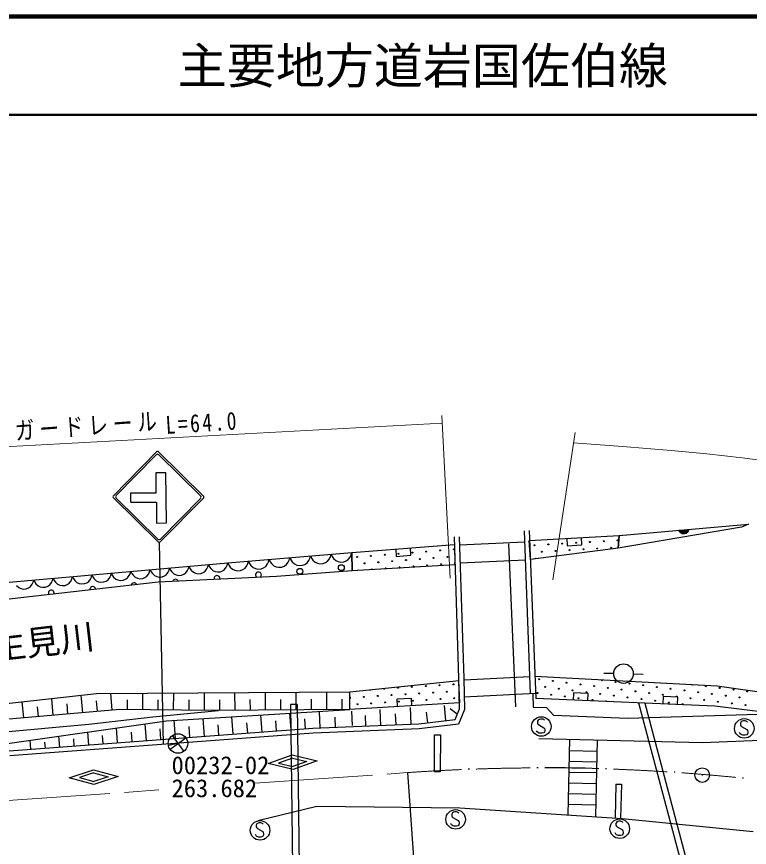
# Model space of a CAD drawing. Units: millimetres, scale not verified. Extents: x 40000 to 680000, y 20000 to 380000.
# Drawn here: x 200302 to 275032, y 295284 to 380000 of the extents above; entities that cross this region are included whole.
import ezdxf
from ezdxf.enums import TextEntityAlignment as Align

# ---------------------------------------------------------------- set-up
doc = ezdxf.new("R2010")
doc.units = ezdxf.units.MM
doc.header["$LTSCALE"] = 1000
doc.linetypes.add('CHAIN', pattern=[18.5, 12, -1.5, 3.5, -1.5])
for name, color, linetype, lineweight in [('M-BGD', 7, 'Continuous', 25), ('M-BMK', 2, 'CHAIN', 13), ('M-BMK-SRVR', 3, 'Continuous', 25), ('M-STR-HTXT', 7, 'Continuous', 13), ('M-STR-STRC', 7, 'Continuous', 25), ('M-TTL', 2, 'Continuous', 140), ('M-TTL-LINE', 7, 'Continuous', 50)]:
    doc.layers.add(name, color=color, linetype=linetype, lineweight=lineweight)
doc.layers.add('M-TTL-TXT', color=7, linetype='Continuous')
doc.styles.add('ＭＳ ゴシック', font='')
doc.styles.get('ＭＳ ゴシック').set_extended_font_data('MS Gothic')

msp = doc.modelspace()

# ---------------------------------------------------------------- linework, layer by layer
at = {"layer": 'M-BGD'}
for p, q in [((274240, 327932), (261665, 325802)), ((261742, 327102), (274941, 328244)), ((274941, 328244), (274240, 327932)), ((252724, 310953), (252084, 327576)), ((252583, 327595), (253243, 310469)), ((252588, 326564), (261742, 327102)), ((261742, 327102), (261665, 325802)), ((261665, 325802), (261742, 327102)), ((267843, 327630), (268840, 327716)), ((267891, 327518), (267843, 327630)), ((268820, 327651), (267874, 327570)), ((267959, 327426), (267891, 327518)), ((267904, 327510), (268800, 327587)), ((268769, 327522), (267949, 327451)), ((268065, 327325), (267959, 327426)), ((267999, 327392), (268724, 327455)), ((268180, 327275), (268065, 327325)), ((268670, 327388), (268067, 327335)), ((268300, 327248), (268180, 327275)), ((268189, 327283), (268561, 327315)), ((268455, 327261), (268300, 327248)), ((268569, 327309), (268455, 327261)), ((268673, 327378), (268569, 327309)), ((268761, 327496), (268673, 327378)), ((268810, 327598), (268761, 327496)), ((268840, 327716), (268810, 327598)), ((234485, 325359), (244946, 326176)), ((244946, 326176), (244992, 324095)), ((245415, 312491), (244950, 326942)), ((245449, 326958), (245915, 312503)), ((245476, 326140), (252128, 326439)), ((250467, 326240), (251178, 309627)), ((252715, 324645), (252588, 326564)), ((256416, 326789), (256460, 326040)), ((257958, 326128), (257914, 326877)), ((221844, 324299), (234485, 325359)), ((234421, 325110), (234485, 325359)), ((234512, 323502), (234485, 325359)), ((234485, 325359), (234512, 323502)), ((238968, 325709), (239026, 324961)), ((240521, 325078), (240463, 325826)), ((261665, 325802), (252715, 324645)), ((256460, 326040), (257958, 326128)), ((223887, 324226), (223951, 324475)), ((223951, 324475), (224050, 324240)), ((225994, 324403), (226058, 324652)), ((226058, 324652), (226157, 324417)), ((227997, 324364), (228101, 324580)), ((228101, 324580), (228164, 324829)), ((228164, 324829), (228264, 324593)), ((228264, 324593), (228407, 324398)), ((229917, 324292), (230103, 324541)), ((230103, 324541), (230207, 324756)), ((230207, 324756), (230271, 325006)), ((230271, 325006), (230371, 324770)), ((230371, 324770), (230514, 324575)), ((230514, 324575), (230739, 324361)), ((231803, 324323), (232024, 324469)), ((232024, 324469), (232210, 324718)), ((232210, 324718), (232314, 324933)), ((232314, 324933), (232378, 325182)), ((232378, 325182), (232477, 324947)), ((232477, 324947), (232621, 324752)), ((232621, 324752), (232846, 324537)), ((232846, 324537), (233088, 324431)), ((233669, 324400), (233910, 324499)), ((233910, 324499), (234131, 324645)), ((234131, 324645), (234317, 324894)), ((234317, 324894), (234421, 325110)), ((239026, 324961), (240521, 325078)), ((252199, 324576), (245536, 324276)), ((168399, 319610), (221844, 324299)), ((215846, 323543), (215906, 323778)), ((215906, 323778), (216000, 323557)), ((217729, 323514), (217826, 323717)), ((217826, 323717), (217885, 323951)), ((217885, 323951), (217979, 323730)), ((217979, 323730), (218115, 323548)), ((219535, 323453), (219708, 323687)), ((219708, 323687), (219805, 323890)), ((219805, 323890), (219865, 324125)), ((219865, 324125), (219959, 323904)), ((219959, 323904), (220094, 323721)), ((220094, 323721), (220307, 323520)), ((221307, 323489), (221514, 323626)), ((221514, 323626), (221688, 323861)), ((221688, 323861), (221785, 324064)), ((221785, 324064), (221844, 324299)), ((221844, 324299), (221943, 324063)), ((221943, 324063), (222087, 323868)), ((222087, 323868), (222312, 323654)), ((222312, 323654), (222554, 323547)), ((223135, 323516), (223376, 323616)), ((223376, 323616), (223597, 323761)), ((223597, 323761), (223783, 324010)), ((223783, 324010), (223887, 324226)), ((224050, 324240), (224194, 324045)), ((224194, 324045), (224419, 323830)), ((224419, 323830), (224661, 323723)), ((224661, 323723), (224915, 323665)), ((224915, 323665), (225242, 323693)), ((225242, 323693), (225483, 323792)), ((225483, 323792), (225704, 323938)), ((225704, 323938), (225890, 324187)), ((225890, 324187), (225994, 324403)), ((226157, 324417), (226301, 324222)), ((226301, 324222), (226525, 324007)), ((226525, 324007), (226768, 323900)), ((226768, 323900), (227022, 323842)), ((227022, 323842), (227349, 323869)), ((227349, 323869), (227589, 323969)), ((227589, 323969), (227811, 324115)), ((227811, 324115), (227997, 324364)), ((228407, 324398), (228632, 324184)), ((228632, 324184), (228875, 324077)), ((228875, 324077), (229129, 324019)), ((229129, 324019), (229455, 324046)), ((229455, 324046), (229696, 324146)), ((229696, 324146), (229917, 324292)), ((230739, 324361), (230981, 324254)), ((230981, 324254), (231236, 324196)), ((231236, 324196), (231562, 324223)), ((231562, 324223), (231803, 324323)), ((233088, 324431), (233343, 324372)), ((233343, 324372), (233669, 324400)), ((244992, 324095), (234512, 323502)), ((205949, 322675), (206008, 322909)), ((206008, 322909), (206103, 322688)), ((207832, 322645), (207929, 322848)), ((207929, 322848), (207988, 323083)), ((207988, 323083), (208082, 322862)), ((208082, 322862), (208218, 322679)), ((209637, 322584), (209811, 322819)), ((209811, 322819), (209908, 323022)), ((209908, 323022), (209967, 323257)), ((209967, 323257), (210061, 323035)), ((210061, 323035), (210197, 322853)), ((210197, 322853), (210409, 322652)), ((211617, 322758), (211791, 322993)), ((211791, 322993), (211887, 323196)), ((211887, 323196), (211947, 323430)), ((211947, 323430), (212041, 323209)), ((212041, 323209), (212177, 323027)), ((212177, 323027), (212389, 322826)), ((212389, 322826), (212617, 322726)), ((213163, 322699), (213389, 322794)), ((213389, 322794), (213596, 322932)), ((213596, 322932), (213770, 323166)), ((213770, 323166), (213867, 323369)), ((213867, 323369), (213926, 323604)), ((213926, 323604), (214020, 323383)), ((214020, 323383), (214156, 323200)), ((214156, 323200), (214368, 322999)), ((214368, 322999), (214596, 322900)), ((214596, 322900), (214835, 322846)), ((226821, 322922), (214726, 322336)), ((214835, 322846), (215142, 322873)), ((215142, 322873), (215368, 322968)), ((215368, 322968), (215576, 323105)), ((215576, 323105), (215750, 323340)), ((215750, 323340), (215846, 323543)), ((216000, 323557), (216135, 323374)), ((216135, 323374), (216348, 323173)), ((216348, 323173), (216576, 323073)), ((216576, 323073), (216815, 323020)), ((216815, 323020), (217122, 323047)), ((217122, 323047), (217348, 323141)), ((217348, 323141), (217555, 323279)), ((217555, 323279), (217729, 323514)), ((218115, 323548), (218327, 323347)), ((218327, 323347), (218555, 323247)), ((218555, 323247), (218794, 323193)), ((218794, 323193), (219101, 323220)), ((219101, 323220), (219327, 323315)), ((219327, 323315), (219535, 323453)), ((220307, 323520), (220535, 323421)), ((220535, 323421), (220774, 323367)), ((220774, 323367), (221081, 323394)), ((221081, 323394), (221307, 323489)), ((222554, 323547), (222808, 323488)), ((222808, 323488), (223135, 323516)), ((234512, 323502), (226821, 322922)), ((214726, 322336), (178913, 318245)), ((200300, 321985), (200512, 321784)), ((201719, 321890), (201893, 322124)), ((201893, 322124), (201990, 322327)), ((201990, 322327), (202049, 322562)), ((202049, 322562), (202144, 322341)), ((202144, 322341), (202279, 322158)), ((202279, 322158), (202491, 321957)), ((202491, 321957), (202720, 321858)), ((203265, 321831), (203492, 321926)), ((203492, 321926), (203699, 322063)), ((203699, 322063), (203873, 322298)), ((203873, 322298), (203970, 322501)), ((203970, 322501), (204029, 322736)), ((204029, 322736), (204123, 322514)), ((204123, 322514), (204259, 322332)), ((204259, 322332), (204471, 322131)), ((204471, 322131), (204699, 322031)), ((204699, 322031), (204938, 321978)), ((204938, 321978), (205245, 322005)), ((205245, 322005), (205471, 322099)), ((205471, 322099), (205678, 322237)), ((205678, 322237), (205852, 322472)), ((205852, 322472), (205949, 322675)), ((206103, 322688), (206238, 322506)), ((206238, 322506), (206450, 322305)), ((206450, 322305), (206678, 322205)), ((206678, 322205), (206918, 322151)), ((206918, 322151), (207224, 322178)), ((207224, 322178), (207450, 322273)), ((207450, 322273), (207658, 322411)), ((207658, 322411), (207832, 322645)), ((208218, 322679), (208430, 322478)), ((208430, 322478), (208658, 322379)), ((208658, 322379), (208897, 322325)), ((208897, 322325), (209204, 322352)), ((209204, 322352), (209430, 322447)), ((209430, 322447), (209637, 322584)), ((210409, 322652), (210637, 322552)), ((210637, 322552), (210876, 322499)), ((210876, 322499), (211183, 322526)), ((211183, 322526), (211409, 322620)), ((211409, 322620), (211617, 322758)), ((212617, 322726), (212856, 322672)), ((212856, 322672), (213163, 322699)), ((200512, 321784), (200740, 321684)), ((200740, 321684), (200979, 321630)), ((200979, 321630), (201286, 321657)), ((201286, 321657), (201512, 321752)), ((201512, 321752), (201719, 321890)), ((202720, 321858), (202959, 321804)), ((202959, 321804), (203265, 321831)), ((245918, 312356), (252657, 312697)), ((253156, 312739), (271737, 311743)), ((261198, 313015), (260198, 313024)), ((263197, 312983), (264197, 312959)), ((234288, 311135), (245419, 312297)), ((245354, 312290), (245462, 310031)), ((245470, 309426), (245415, 312491)), ((245915, 312503), (245972, 309331)), ((182935, 308089), (208450, 310990)), ((208450, 310990), (234288, 311135)), ((210060, 309263), (209912, 310998)), ((213170, 309307), (213185, 311016)), ((216313, 309280), (216328, 311034)), ((219456, 309252), (219472, 311052)), ((222580, 309261), (222569, 311069)), ((225698, 309280), (225687, 311087)), ((228816, 309300), (228805, 311104)), ((231934, 309320), (231923, 311122)), ((234273, 309335), (234288, 311135)), ((253223, 310978), (245949, 310610)), ((252952, 310925), (252973, 309587)), ((257096, 311052), (257064, 310303)), ((258595, 310987), (257096, 311052)), ((258563, 310238), (258595, 310987)), ((271737, 311743), (279837, 310639)), ((201025, 308490), (200884, 310130)), ((204037, 308748), (203889, 310471)), ((207048, 309005), (206894, 310813)), ((208554, 309134), (208459, 310244)), ((211599, 309321), (211608, 310333)), ((214742, 309294), (214751, 310333)), ((217884, 309266), (217894, 310332)), ((221021, 309251), (221014, 310336)), ((224139, 309270), (224132, 310355)), ((227257, 309290), (227250, 310373)), ((230375, 309310), (230368, 310392)), ((233493, 309330), (233486, 310410)), ((240568, 310478), (239071, 310385)), ((239071, 310385), (239117, 309636)), ((240615, 309730), (240568, 310478)), ((271524, 309676), (253243, 310469)), ((266237, 310656), (266204, 309907)), ((267735, 310591), (266237, 310656)), ((267703, 309842), (267735, 310591)), ((210813, 309328), (182201, 306877)), ((202531, 308619), (202444, 309628)), ((205542, 308876), (205452, 309936)), ((220242, 309246), (210813, 309328)), ((214203, 308588), (220895, 309250)), ((215604, 308198), (234273, 309335)), ((234273, 309335), (220242, 309246)), ((228922, 309861), (228230, 309860)), ((228230, 309860), (228463, 290181)), ((228922, 309861), (229155, 290134)), ((245459, 310031), (234273, 309335)), ((237457, 307721), (237378, 309331)), ((240548, 307850), (240467, 309563)), ((244092, 308210), (243944, 309749)), ((245243, 308872), (244524, 309420)), ((245016, 308319), (245470, 309426)), ((245972, 309331), (245367, 307857)), ((252973, 309587), (254344, 309542)), ((254344, 309542), (255055, 308753)), ((263730, 310014), (268750, 291169)), ((264359, 309987), (269369, 291176)), ((282082, 308351), (271524, 309676)), ((207660, 307864), (214203, 308588)), ((219447, 306603), (219311, 308424)), ((222395, 306823), (222262, 308603)), ((225343, 307043), (225214, 308783)), ((228292, 307263), (228165, 308963)), ((229766, 307373), (229691, 308381)), ((231276, 307461), (231205, 309148)), ((232821, 307526), (232778, 308556)), ((234564, 307699), (234505, 309183)), ((235912, 307656), (235867, 308722)), ((239003, 307786), (238956, 308889)), ((242245, 307992), (242116, 309087)), ((253738, 308367), (253608, 308333)), ((253893, 308366), (253738, 308367)), ((253998, 308345), (253893, 308366)), ((255055, 308753), (262626, 308458)), ((262626, 308458), (277058, 308920)), ((190668, 306287), (207660, 307864)), ((199138, 305844), (215604, 308198)), ((213551, 306163), (213422, 307886)), ((216499, 306383), (216360, 308244)), ((217973, 306493), (217891, 307597)), ((220921, 306713), (220841, 307793)), ((223869, 306933), (223791, 307989)), ((226818, 307153), (226741, 308185)), ((230503, 307428), (241321, 307883)), ((241321, 307883), (245016, 308319)), ((245367, 307857), (241361, 307384)), ((253431, 308150), (253425, 308035)), ((253425, 308035), (253429, 307960)), ((253429, 307960), (253468, 307860)), ((253497, 308259), (253431, 308150)), ((253468, 307860), (253538, 307804)), ((253608, 308333), (253497, 308259)), ((253538, 307804), (254080, 307484)), ((254072, 308309), (253998, 308345)), ((254127, 308249), (254072, 308309)), ((274132, 307962), (274126, 307847)), ((274126, 307847), (274131, 307772)), ((274131, 307772), (274170, 307671)), ((274198, 308071), (274132, 307962)), ((274170, 307671), (274239, 307616)), ((274309, 308145), (274198, 308071)), ((274239, 307616), (274782, 307296)), ((274439, 308179), (274309, 308145)), ((274594, 308178), (274439, 308179)), ((274699, 308157), (274594, 308178)), ((274774, 308121), (274699, 308157)), ((274828, 308061), (274774, 308121)), ((199547, 305117), (230503, 307428)), ((230532, 306929), (199595, 304620)), ((207655, 305723), (207556, 307047)), ((209129, 305833), (209065, 306687)), ((210603, 305943), (210489, 307467)), ((212077, 306053), (212004, 307027)), ((215025, 306273), (214943, 307366)), ((216173, 306678), (217343, 305069)), ((241361, 307384), (230532, 306929)), ((242909, 302998), (242934, 306755)), ((242934, 306755), (243533, 306752)), ((243533, 306752), (243508, 302994)), ((253401, 307060), (253332, 307176)), ((253481, 306985), (253401, 307060)), ((253575, 306939), (253481, 306985)), ((253675, 306923), (253575, 306939)), ((253905, 306921), (253675, 306923)), ((254061, 306964), (253905, 306921)), ((254131, 307054), (254061, 306964)), ((254080, 307484), (254139, 307394)), ((254167, 307149), (254131, 307054)), ((254139, 307394), (254178, 307268)), ((254178, 307268), (254167, 307149)), ((274103, 306872), (274034, 306987)), ((274182, 306796), (274103, 306872)), ((274277, 306750), (274182, 306796)), ((274377, 306734), (274277, 306750)), ((274607, 306732), (274377, 306734)), ((274762, 306776), (274607, 306732)), ((274833, 306865), (274762, 306776)), ((274782, 307296), (274841, 307205)), ((274869, 306960), (274833, 306865)), ((274841, 307205), (274880, 307080)), ((274880, 307080), (274869, 306960)), ((201758, 305282), (201689, 306208)), ((203232, 305393), (203186, 306008)), ((204706, 305503), (204622, 306628)), ((206180, 305613), (206126, 306347)), ((216758, 305874), (215777, 305682)), ((215953, 305289), (217563, 306458)), ((253554, 306382), (270238, 305992)), ((256685, 306309), (256510, 298599)), ((259502, 306243), (259324, 298419)), ((270238, 305992), (278982, 306343)), ((256659, 305151), (259475, 305087)), ((225952, 303829), (228409, 304711)), ((228426, 304398), (226995, 303884)), ((228409, 304711), (230945, 304095)), ((228426, 304398), (229903, 304039)), ((228489, 303213), (225952, 303829)), ((226995, 303884), (228472, 303526)), ((229903, 304039), (228472, 303526)), ((230945, 304095), (228489, 303213)), ((256634, 304060), (259451, 303996)), ((205669, 302388), (208150, 303198)), ((208157, 302885), (206712, 302413)), ((208150, 303198), (210667, 302508)), ((208157, 302885), (209623, 302483)), ((209623, 302483), (208178, 302012)), ((210667, 302508), (208186, 301698)), ((240175, 302911), (241247, 287540)), ((243508, 302994), (242909, 302998)), ((256609, 302969), (259426, 302905)), ((208186, 301698), (205669, 302388)), ((206712, 302413), (208178, 302012)), ((256584, 301878), (259401, 301814)), ((261422, 301747), (261335, 298290)), ((261422, 301747), (261983, 301743)), ((261983, 301743), (261895, 298254)), ((256559, 300787), (259376, 300723)), ((224900, 298017), (230903, 299493)), ((230903, 299493), (245511, 299304)), ((245511, 299304), (262067, 298243)), ((256535, 299696), (259351, 299632)), ((244695, 298683), (244689, 298568)), ((244689, 298568), (244693, 298493)), ((244693, 298493), (244733, 298393)), ((244761, 298793), (244695, 298683)), ((244733, 298393), (244802, 298337)), ((244872, 298867), (244761, 298793)), ((244802, 298337), (245344, 298018)), ((245002, 298901), (244872, 298867)), ((245157, 298899), (245002, 298901)), ((245262, 298878), (245157, 298899)), ((245336, 298843), (245262, 298878)), ((245391, 298782), (245336, 298843)), ((262067, 298243), (275423, 296904)), ((224748, 297563), (224742, 297449)), ((224742, 297449), (224746, 297373)), ((224746, 297373), (224785, 297273)), ((224814, 297673), (224748, 297563)), ((224924, 297747), (224814, 297673)), ((225054, 297781), (224924, 297747)), ((225209, 297779), (225054, 297781)), ((225314, 297759), (225209, 297779)), ((225389, 297723), (225314, 297759)), ((225443, 297662), (225389, 297723)), ((244666, 297594), (244597, 297709)), ((244745, 297518), (244666, 297594)), ((244839, 297472), (244745, 297518)), ((244939, 297456), (244839, 297472)), ((245169, 297454), (244939, 297456)), ((245325, 297498), (245169, 297454)), ((245395, 297587), (245325, 297498)), ((245344, 298018), (245403, 297927)), ((245431, 297682), (245395, 297587)), ((245403, 297927), (245442, 297802)), ((245442, 297802), (245431, 297682)), ((261427, 297729), (261421, 297614)), ((261421, 297614), (261425, 297539)), ((261425, 297539), (261465, 297438)), ((261493, 297838), (261427, 297729)), ((261465, 297438), (261534, 297383)), ((261604, 297912), (261493, 297838)), ((261534, 297383), (262076, 297063)), ((261734, 297946), (261604, 297912)), ((261889, 297945), (261734, 297946)), ((261994, 297924), (261889, 297945)), ((262069, 297888), (261994, 297924)), ((262123, 297828), (262069, 297888)), ((224718, 296474), (224649, 296589)), ((224785, 297273), (224855, 297218)), ((224855, 297218), (225397, 296898)), ((225397, 296898), (225456, 296807)), ((225484, 296562), (225448, 296467)), ((225456, 296807), (225495, 296682)), ((225495, 296682), (225484, 296562)), ((261398, 296639), (261329, 296754)), ((261477, 296563), (261398, 296639)), ((261572, 296517), (261477, 296563)), ((261671, 296501), (261572, 296517)), ((262057, 296543), (261901, 296499)), ((262128, 296632), (262057, 296543)), ((262076, 297063), (262136, 296972)), ((262163, 296727), (262128, 296632)), ((262136, 296972), (262174, 296847)), ((262174, 296847), (262163, 296727)), ((224797, 296398), (224718, 296474)), ((224892, 296352), (224797, 296398)), ((224992, 296336), (224892, 296352)), ((225222, 296334), (224992, 296336)), ((225377, 296378), (225222, 296334)), ((225448, 296467), (225377, 296378)), ((261901, 296499), (261671, 296501))]:
    msp.add_line(p, q, dxfattribs=at)
for centre, radius in [((254529, 326177), 49.8), ((255941, 326260), 49.8), ((257352, 326343), 49.8), ((258764, 326426), 49.8), ((260176, 326509), 49.8), ((261588, 326592), 49.8), ((240662, 325340), 49.8), ((242072, 325450), 49.8), ((243482, 325560), 49.8), ((244892, 325670), 49.8), ((253117, 326094), 49.8), ((253864, 325430), 49.8), ((255276, 325513), 49.8), ((256688, 325596), 49.8), ((258100, 325679), 49.8), ((259511, 325762), 49.8), ((260923, 325845), 49.8), ((235022, 324900), 49.8), ((236432, 325010), 49.8), ((237842, 325120), 49.8), ((238602, 324470), 49.8), ((239252, 325230), 49.8), ((240012, 324580), 49.8), ((241422, 324690), 49.8), ((242832, 324800), 49.8), ((244242, 324910), 49.8), ((229194, 323438), 298), ((233420, 323808), 298), ((235782, 324250), 49.8), ((237192, 324360), 49.8), ((240772, 323930), 49.8), ((242182, 324040), 49.8), ((243592, 324150), 49.8), ((262198, 313007), 995), ((242021, 311735), 49.8), ((243432, 311823), 49.8), ((244844, 311911), 49.8), ((253583, 312430), 49.8), ((254987, 312254), 49.8), ((256390, 312078), 49.8), ((257793, 311902), 49.8), ((259196, 311726), 49.8), ((261389, 312164), 49.8), ((262792, 311988), 49.8), ((264196, 311812), 49.8), ((270598, 311721), 49.8), ((239198, 311559), 49.8), ((239948, 310897), 49.8), ((240609, 311647), 49.8), ((241359, 310985), 49.8), ((242770, 311073), 49.8), ((244182, 311161), 49.8), ((253407, 311027), 49.8), ((254197, 311641), 49.8), ((255600, 311465), 49.8), ((257003, 311288), 49.8), ((258407, 311112), 49.8), ((259810, 310937), 49.8), ((260599, 311550), 49.8), ((262003, 311374), 49.8), ((263406, 311198), 49.8), ((264809, 311022), 49.8), ((265599, 311636), 49.8), ((267002, 311460), 49.8), ((268405, 311284), 49.8), ((269808, 311107), 49.8), ((271212, 310932), 49.8), ((272001, 311545), 49.8), ((273404, 311369), 49.8), ((274808, 311193), 49.8), ((235713, 310634), 49.8), ((237125, 310722), 49.8), ((237874, 310060), 49.8), ((238536, 310810), 49.8), ((239286, 310148), 49.8), ((240697, 310236), 49.8), ((242109, 310323), 49.8), ((243520, 310411), 49.8), ((244932, 310499), 49.8), ((254811, 310851), 49.8), ((256214, 310675), 49.8), ((257617, 310499), 49.8), ((259020, 310323), 49.8), ((261213, 310761), 49.8), ((262616, 310584), 49.8), ((264020, 310408), 49.8), ((265423, 310232), 49.8), ((266212, 310846), 49.8), ((266826, 310056), 49.8), ((267616, 310670), 49.8), ((269019, 310494), 49.8), ((270422, 310318), 49.8), ((271825, 310142), 49.8), ((272615, 310755), 49.8), ((274018, 310579), 49.8), ((235051, 309884), 49.8), ((236463, 309972), 49.8), ((268229, 309880), 49.8), ((273228, 309966), 49.8), ((274632, 309790), 49.8), ((253811, 307607), 995), ((274513, 307418), 995), ((216758, 305874), 995), ((270218, 302658), 22.5), ((245075, 298140), 995), ((225128, 297020), 995), ((261807, 297185), 995)]:
    msp.add_circle(centre, radius, dxfattribs=at)
for centre, radius, start, end in [((253200, 324682), 49.8, 37.42334, 157.31161), ((236542, 323600), 49.8, 23.58191, 162.88898), ((237952, 323710), 49.8, 348.08466, 198.38623), ((239362, 323820), 49.8, 302.72833, 243.74252), ((245002, 324260), 49.8, 106.6217, 255.95682), ((220741, 322696), 298, 349.51117, 196.02982), ((224967, 323067), 298, 310.97729, 234.56363), ((235133, 323490), 49.8, 76.32355, 110.14734), ((212288, 321954), 298, 26.66046, 166.37512), ((216514, 322325), 298, 21.86127, 163.67972), ((203835, 321213), 298, 342.84052, 210.19504), ((208062, 321584), 298, 4.87817, 188.15738), ((259986, 312340), 49.8, 135.74371, 38.12167), ((269195, 311897), 49.8, 198.19839, 335.66701), ((236375, 311384), 49.8, 224.17941, 327.7392), ((237786, 311471), 49.8, 151.13705, 40.78159), ((234302, 310546), 49.8, 247.95178, 111.04834), ((260423, 310147), 49.8, 9.46985, 165.5632), ((254002, 104346), 199046, 90.15182, 90.18488), ((254002, 104346), 199046, 88.3681, 89.95364), ((254002, 104346), 199046, 88.13687, 88.16989), ((254002, 104346), 199046, 92.16681, 92.19983), ((254002, 104346), 199046, 86.12189, 86.15494), ((254002, 104346), 199046, 84.10693, 84.13995)]:
    msp.add_arc(centre, radius, start, end, dxfattribs=at)
at = {"layer": 'M-BMK'}
for p, q in [((224609, 301824), (240175, 302911)), ((197833, 299956), (215409, 301182))]:
    msp.add_line(p, q, dxfattribs=at)
for start, end in [(90.38306, 91.9686), (92.39804, 93.98358), (86.35312, 87.93866), (84.33817, 85.92371)]:
    msp.add_arc((254002, 104346), 199046, start, end, dxfattribs=at)
at = {"layer": 'M-BMK-SRVR'}
msp.add_circle((270218, 302658), 746, dxfattribs=at)
at = {"layer": 'M-STR-HTXT'}
for p, q in [((243662, 339315), (244510, 322752)), ((175875, 334864), (243702, 338538)), ((257262, 337602), (254979, 322557)), ((257098, 336522), (262076, 336170)), ((262076, 336170), (267059, 335768)), ((267059, 335768), (270681, 335423)), ((270681, 335423), (274306, 335018)), ((274306, 335018), (277677, 334578))]:
    msp.add_line(p, q, dxfattribs=at)
at = {"layer": 'M-STR-STRC'}
for p, q in [((214597, 335642), (210134, 331101)), ((219380, 331082), (214738, 335644)), ((214529, 335317), (210459, 331175)), ((219054, 331150), (214812, 335319)), ((214523, 331447), (214527, 333513)), ((214527, 333513), (215526, 333521)), ((215571, 328370), (215526, 333521)), ((211936, 331425), (214523, 331447)), ((211944, 330472), (211936, 331425)), ((210135, 330960), (214777, 326398)), ((210461, 330892), (214704, 326723)), ((211944, 330472), (214576, 330494)), ((214554, 330494), (214572, 328361)), ((214918, 326400), (219381, 330941)), ((219056, 330867), (214986, 326726)), ((214572, 328361), (215571, 328370)), ((214849, 326370), (214864, 324634)), ((214864, 324634), (215249, 305788))]:
    msp.add_line(p, q, dxfattribs=at)
for centre, radius, start, end in [((214668, 335572), 100, 45.5, 135.50003), ((214672, 335176), 200, 45.5, 135.50003), ((210205, 331031), 100, 135.50003, 225.50003), ((210601, 331034), 200, 135.50003, 225.50003), ((218914, 331007), 200, 315.49998, 45.5), ((219310, 331011), 100, 315.49998, 45.5), ((214844, 326866), 200, 225.50003, 315.49998), ((214847, 326470), 100, 225.50003, 315.49998)]:
    msp.add_arc(centre, radius, start, end, dxfattribs=at)
at = {"layer": 'M-TTL'}
msp.add_line((680000, 380000), (40000, 380000), dxfattribs=at)
at = {"layer": 'M-TTL-LINE'}
msp.add_line((40000, 370000), (680000, 370000), dxfattribs=at)

# ---------------------------------------------------------------- texts
at = {"layer": 'M-BGD', "style": 'ＭＳ ゴシック'}
msp.add_text('生見川', height=2566, rotation=6.6, dxfattribs=at).set_placement((198011, 313614), align=Align.BOTTOM_LEFT)
for s, p in [('00232-02', (216104, 302200)), ('263.682', (216104, 299855))]:
    msp.add_text(s, height=1833, dxfattribs=at).set_placement(p, align=Align.BOTTOM_LEFT)
at = {"layer": 'M-STR-HTXT', "char_height": 1833, "attachment_point": 7, "style": 'ＭＳ ゴシック'}
for s, insert, rotation in [('\\T1.25;\\W0.8;ガードレール', (200205, 336720), 4.1), ('\\T1.25;\\W0.8;L=64.0', (215558, 337410), 3.6)]:
    msp.add_mtext(s, dxfattribs=dict(at, insert=insert, rotation=rotation))
at = {"layer": 'M-TTL-TXT', "style": 'ＭＳ ゴシック'}
msp.add_text('主要地方道岩国佐伯線', height=3666, dxfattribs=at).set_placement((216734, 375000), align=Align.MIDDLE_LEFT)

doc.saveas('drawing.dxf')
